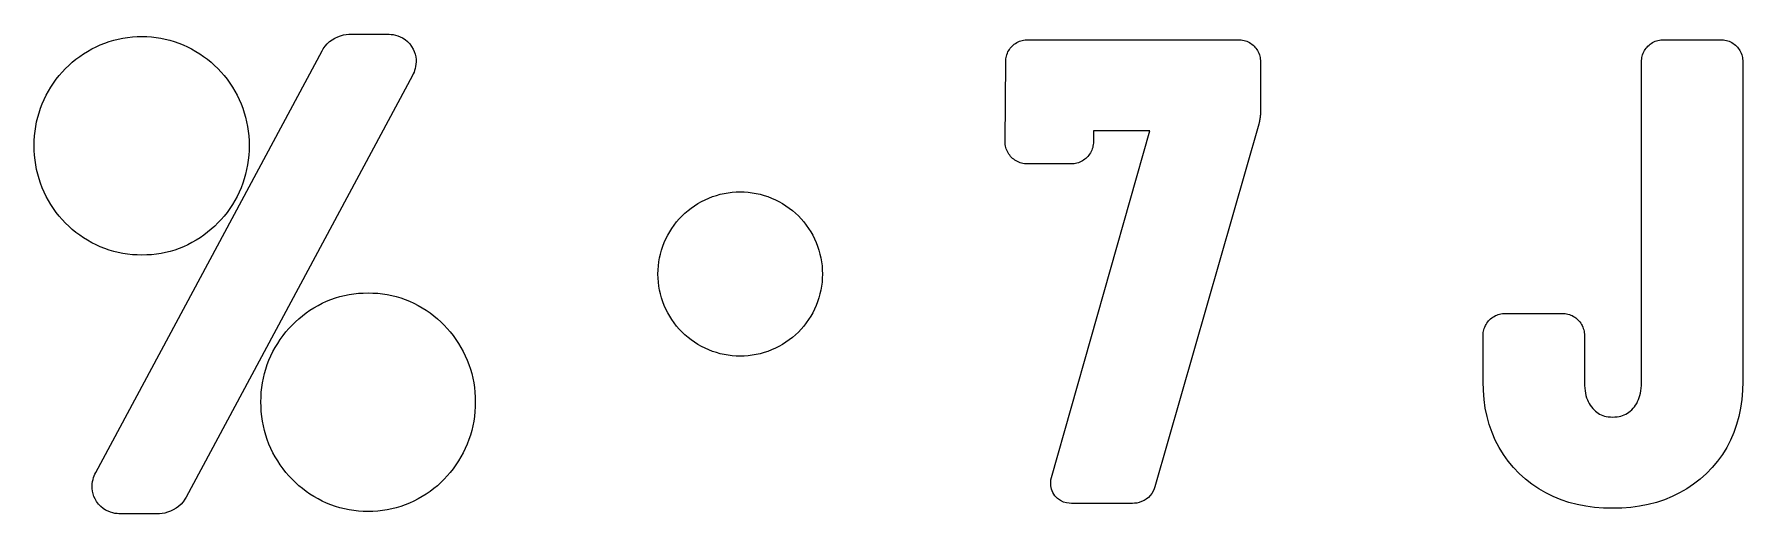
# Model space of a CAD drawing. Header units: millimetres. Extents: x -4.68 to 4.68, y 14.84 to 17.46.
import ezdxf

# ---------------------------------------------------------------- set-up
doc = ezdxf.new("R2010")
doc.units = ezdxf.units.MM

msp = doc.modelspace()

# ---------------------------------------------------------------- linework, layer by layer
for points in [[(-4.584, 17.1742), (-4.5698, 17.1959), (-4.5547, 17.2168), (-4.5389, 17.2369), (-4.5222, 17.2563), (-4.5047, 17.2749), (-4.4864, 17.2928), (-4.4673, 17.3098), (-4.4474, 17.326), (-4.4268, 17.3414), (-4.4055, 17.356), (-4.3834, 17.3697), (-4.3607, 17.3826), (-4.3375, 17.3943), (-4.3139, 17.405), (-4.2899, 17.4146), (-4.2655, 17.4231), (-4.2407, 17.4304), (-4.2157, 17.4366), (-4.1903, 17.4417), (-4.1646, 17.4456), (-4.1386, 17.4484), (-4.1124, 17.4501), (-4.0859, 17.4506), (-4.0599, 17.4501), (-4.0341, 17.4484), (-4.0085, 17.4456), (-3.9832, 17.4416), (-3.9581, 17.4365), (-3.9333, 17.4303), (-3.9089, 17.423), (-3.8847, 17.4145), (-3.8609, 17.4049), (-3.8375, 17.3943), (-3.8144, 17.3825), (-3.7918, 17.3697), (-3.7697, 17.356), (-3.7484, 17.3414), (-3.7278, 17.326), (-3.7079, 17.3098), (-3.6888, 17.2928), (-3.6705, 17.2749), (-3.653, 17.2563), (-3.6363, 17.2369), (-3.6205, 17.2168), (-3.6054, 17.1959), (-3.5912, 17.1742), (-3.5778, 17.1519), (-3.5653, 17.1289), (-3.5539, 17.1056), (-3.5435, 17.0818), (-3.5342, 17.0577), (-3.526, 17.0333), (-3.5189, 17.0085), (-3.5129, 16.9834), (-3.508, 16.958), (-3.5042, 16.9323), (-3.5015, 16.9064), (-3.4998, 16.8802), (-3.4993, 16.8538), (-3.4998, 16.8269), (-3.5014, 16.8003), (-3.5041, 16.774), (-3.5079, 16.748), (-3.5129, 16.7222), (-3.5189, 16.6968), (-3.526, 16.6718), (-3.5342, 16.6471), (-3.5435, 16.6228), (-3.5539, 16.5988), (-3.5653, 16.5754), (-3.5778, 16.5524), (-3.5912, 16.53), (-3.6053, 16.5085), (-3.6202, 16.4876), (-3.636, 16.4675), (-3.6525, 16.4481), (-3.6699, 16.4295), (-3.688, 16.4117), (-3.7068, 16.3947), (-3.7264, 16.3785), (-3.7468, 16.3631), (-3.7678, 16.3485), (-3.7896, 16.3347), (-3.8121, 16.3219), (-3.8351, 16.31), (-3.8586, 16.2993), (-3.8824, 16.2897), (-3.9067, 16.2812), (-3.9314, 16.2738), (-3.9564, 16.2676), (-3.9817, 16.2625), (-4.0073, 16.2586), (-4.0333, 16.2558), (-4.0594, 16.2541), (-4.0859, 16.2536), (-4.1124, 16.2541), (-4.1386, 16.2558), (-4.1646, 16.2586), (-4.1903, 16.2625), (-4.2157, 16.2676), (-4.2407, 16.2738), (-4.2655, 16.2811), (-4.2899, 16.2896), (-4.3139, 16.2992), (-4.3375, 16.3099), (-4.3607, 16.3216), (-4.3834, 16.3345), (-4.4055, 16.3482), (-4.4268, 16.3628), (-4.4474, 16.3782), (-4.4673, 16.3944), (-4.4864, 16.4114), (-4.5047, 16.4293), (-4.5222, 16.4479), (-4.5389, 16.4673), (-4.5547, 16.4874), (-4.5698, 16.5083), (-4.584, 16.53), (-4.5974, 16.5523), (-4.6099, 16.5754), (-4.6214, 16.5988), (-4.6317, 16.6228), (-4.641, 16.6471), (-4.6492, 16.6718), (-4.6564, 16.6968), (-4.6624, 16.7222), (-4.6673, 16.748), (-4.6711, 16.774), (-4.6738, 16.8003), (-4.6754, 16.8269), (-4.6759, 16.8538), (-4.6754, 16.8802), (-4.6738, 16.9064), (-4.671, 16.9323), (-4.6672, 16.958), (-4.6623, 16.9834), (-4.6563, 17.0085), (-4.6492, 17.0333), (-4.641, 17.0577), (-4.6317, 17.0818), (-4.6213, 17.1056), (-4.6099, 17.1289), (-4.5974, 17.1519)], [(-2.9542, 17.4635), (-2.942, 17.4639), (-2.7414, 17.4639), (-2.7327, 17.4636), (-2.722, 17.4628), (-2.7107, 17.4612), (-2.6987, 17.4587), (-2.6861, 17.455), (-2.6729, 17.4498), (-2.6593, 17.443), (-2.6457, 17.4342), (-2.6326, 17.4235), (-2.6205, 17.4109), (-2.61, 17.3969), (-2.6016, 17.3824), (-2.5954, 17.3681), (-2.5908, 17.354), (-2.5877, 17.3396), (-2.586, 17.3255), (-2.5856, 17.3118), (-2.5864, 17.2989), (-2.5881, 17.2867), (-2.5905, 17.2753), (-2.5936, 17.2647), (-2.597, 17.2548), (-2.6008, 17.2457), (-2.6051, 17.2366), (-3.8447, 14.9277), (-3.8506, 14.9171), (-3.8605, 14.9029), (-3.8721, 14.8895), (-3.8851, 14.8772), (-3.8994, 14.8665), (-3.9144, 14.8574), (-3.9299, 14.8501), (-3.9455, 14.8446), (-3.9608, 14.8406), (-3.9757, 14.838), (-3.9902, 14.8365), (-4.0024, 14.8361), (-4.203, 14.8361), (-4.2117, 14.8364), (-4.2224, 14.8372), (-4.2337, 14.8388), (-4.2457, 14.8413), (-4.2583, 14.845), (-4.2716, 14.8502), (-4.2851, 14.857), (-4.2987, 14.8658), (-4.3118, 14.8765), (-4.3239, 14.8891), (-4.3344, 14.9031), (-4.3428, 14.9176), (-4.349, 14.9319), (-4.3536, 14.946), (-4.3567, 14.9604), (-4.3584, 14.9745), (-4.3588, 14.9882), (-4.358, 15.0011), (-4.3563, 15.0133), (-4.3539, 15.0247), (-4.3508, 15.0353), (-4.3474, 15.0452), (-4.3436, 15.0543), (-4.3393, 15.0634), (-3.0997, 17.3723), (-3.0938, 17.3829), (-3.0839, 17.3971), (-3.0723, 17.4105), (-3.0593, 17.4228), (-3.045, 17.4335), (-3.03, 17.4426), (-3.0145, 17.4499), (-2.999, 17.4554), (-2.9836, 17.4594), (-2.9687, 17.462)], [(1.1175, 16.8433), (1.1152, 16.8356), (1.1124, 16.828), (1.109, 16.8206), (1.1052, 16.8135), (1.1009, 16.8067), (1.0963, 16.8003), (1.0913, 16.7943), (1.086, 16.7887), (1.0804, 16.7835), (1.0744, 16.7785), (1.068, 16.7738), (1.0612, 16.7696), (1.0541, 16.7657), (1.0467, 16.7624), (1.0391, 16.7595), (1.0314, 16.7573), (1.0236, 16.7555), (1.0158, 16.7543), (1.0081, 16.7536), (1.0017, 16.7534), (0.7579, 16.7534), (0.7515, 16.7536), (0.7438, 16.7543), (0.736, 16.7555), (0.7283, 16.7573), (0.7205, 16.7595), (0.7129, 16.7624), (0.7055, 16.7657), (0.6984, 16.7696), (0.6916, 16.7738), (0.6852, 16.7785), (0.6792, 16.7835), (0.6736, 16.7887), (0.6684, 16.7943), (0.6634, 16.8003), (0.6587, 16.8067), (0.6545, 16.8135), (0.6506, 16.8206), (0.6473, 16.828), (0.6445, 16.8356), (0.6422, 16.8433), (0.6404, 16.8511), (0.6392, 16.8589), (0.6385, 16.8666), (0.6383, 16.8733), (0.6417, 17.3143), (0.6419, 17.3204), (0.6426, 17.3281), (0.6438, 17.3359), (0.6456, 17.3437), (0.6479, 17.3514), (0.6507, 17.359), (0.654, 17.3664), (0.6579, 17.3735), (0.6621, 17.3803), (0.6668, 17.3867), (0.6718, 17.3927), (0.677, 17.3983), (0.6826, 17.4036), (0.6886, 17.4085), (0.695, 17.4132), (0.7018, 17.4175), (0.7089, 17.4213), (0.7163, 17.4247), (0.7239, 17.4275), (0.7317, 17.4298), (0.7394, 17.4315), (0.7472, 17.4327), (0.7549, 17.4334), (0.7613, 17.4336), (1.9163, 17.4336), (1.9227, 17.4334), (1.9304, 17.4327), (1.9382, 17.4315), (1.946, 17.4298), (1.9537, 17.4275), (1.9613, 17.4247), (1.9687, 17.4213), (1.9758, 17.4175), (1.9826, 17.4132), (1.989, 17.4085), (1.995, 17.4036), (2.0006, 17.3983), (2.0059, 17.3927), (2.0109, 17.3867), (2.0155, 17.3803), (2.0198, 17.3735), (2.0236, 17.3664), (2.027, 17.359), (2.0298, 17.3514), (2.0321, 17.3437), (2.0338, 17.3359), (2.035, 17.3281), (2.0357, 17.3204), (2.0359, 17.314), (2.0359, 17.0366), (2.0358, 17.0321), (2.0356, 17.027), (2.0352, 17.0221), (2.0347, 17.0173), (2.0341, 17.0124), (2.0334, 17.0074), (2.0327, 17.0023), (2.0318, 16.9971), (2.0309, 16.9916), (2.0299, 16.986), (2.0288, 16.9802), (2.027, 16.971), (1.4576, 14.9834), (1.4538, 14.9723), (1.4482, 14.9602), (1.4411, 14.9482), (1.4325, 14.9368), (1.4224, 14.9262), (1.4109, 14.9169), (1.3985, 14.9091), (1.3855, 14.903), (1.3723, 14.8986), (1.3591, 14.8956), (1.3463, 14.894), (1.3353, 14.8936), (1.0022, 14.8936), (0.9893, 14.8942), (0.974, 14.8964), (0.9577, 14.901), (0.9407, 14.9087), (0.9242, 14.9203), (0.9096, 14.9356), (0.8986, 14.9535), (0.8917, 14.9721), (0.8885, 14.99), (0.8879, 15.0065), (0.8892, 15.0216), (0.892, 15.0361), (1.4308, 16.9336), (1.1213, 16.9336), (1.1213, 16.873), (1.1211, 16.8666), (1.1204, 16.8589), (1.1192, 16.8511)], [(3.2607, 15.852), (3.2635, 15.8596), (3.2668, 15.867), (3.2707, 15.8741), (3.2749, 15.8809), (3.2796, 15.8873), (3.2846, 15.8933), (3.2898, 15.8989), (3.2954, 15.9042), (3.3014, 15.9091), (3.3078, 15.9138), (3.3146, 15.9181), (3.3217, 15.9219), (3.3291, 15.9253), (3.3367, 15.9281), (3.3445, 15.9304), (3.3522, 15.9321), (3.36, 15.9333), (3.3677, 15.934), (3.3741, 15.9342), (3.6893, 15.9342), (3.6957, 15.934), (3.7034, 15.9333), (3.7112, 15.9321), (3.719, 15.9304), (3.7267, 15.9281), (3.7343, 15.9253), (3.7417, 15.9219), (3.7488, 15.9181), (3.7556, 15.9138), (3.762, 15.9091), (3.768, 15.9042), (3.7736, 15.8989), (3.7789, 15.8933), (3.7839, 15.8873), (3.7885, 15.8809), (3.7928, 15.8741), (3.7966, 15.867), (3.8, 15.8596), (3.8028, 15.852), (3.8051, 15.8443), (3.8068, 15.8365), (3.808, 15.8287), (3.8087, 15.821), (3.8089, 15.8146), (3.8089, 15.5559), (3.8093, 15.5392), (3.8104, 15.5243), (3.8121, 15.5101), (3.8145, 15.4968), (3.8174, 15.4842), (3.821, 15.4724), (3.8251, 15.4612), (3.8298, 15.4507), (3.835, 15.4407), (3.8407, 15.4312), (3.8471, 15.4222), (3.8541, 15.4136), (3.8614, 15.4057), (3.8688, 15.3987), (3.8764, 15.3925), (3.8842, 15.3872), (3.8922, 15.3825), (3.9006, 15.3784), (3.9094, 15.3749), (3.9188, 15.372), (3.9288, 15.3696), (3.9396, 15.3679), (3.9512, 15.3668), (3.9635, 15.3664), (3.9759, 15.3668), (3.9875, 15.3679), (3.9984, 15.3696), (4.0086, 15.372), (4.0181, 15.375), (4.0272, 15.3785), (4.0358, 15.3827), (4.0441, 15.3874), (4.0521, 15.3929), (4.06, 15.3992), (4.0677, 15.4063), (4.0753, 15.4143), (4.0825, 15.423), (4.0891, 15.432), (4.095, 15.4415), (4.1003, 15.4514), (4.105, 15.4619), (4.1092, 15.473), (4.1128, 15.4847), (4.1159, 15.4972), (4.1183, 15.5104), (4.12, 15.5245), (4.1211, 15.5393), (4.1215, 15.556), (4.1215, 17.314), (4.1217, 17.3204), (4.1224, 17.3281), (4.1236, 17.3359), (4.1254, 17.3437), (4.1277, 17.3514), (4.1305, 17.359), (4.1338, 17.3664), (4.1377, 17.3735), (4.1419, 17.3803), (4.1466, 17.3867), (4.1516, 17.3927), (4.1568, 17.3983), (4.1624, 17.4036), (4.1684, 17.4085), (4.1748, 17.4132), (4.1816, 17.4175), (4.1887, 17.4213), (4.1961, 17.4247), (4.2037, 17.4275), (4.2115, 17.4298), (4.2192, 17.4315), (4.227, 17.4327), (4.2347, 17.4334), (4.2411, 17.4336), (4.5563, 17.4336), (4.5627, 17.4334), (4.5704, 17.4327), (4.5782, 17.4315), (4.586, 17.4298), (4.5937, 17.4275), (4.6013, 17.4247), (4.6087, 17.4213), (4.6158, 17.4175), (4.6226, 17.4132), (4.629, 17.4085), (4.635, 17.4036), (4.6406, 17.3983), (4.6459, 17.3927), (4.6509, 17.3867), (4.6555, 17.3803), (4.6598, 17.3735), (4.6636, 17.3664), (4.667, 17.359), (4.6698, 17.3514), (4.6721, 17.3437), (4.6738, 17.3359), (4.675, 17.3281), (4.6757, 17.3204), (4.6759, 17.314), (4.6759, 15.5607), (4.6746, 15.5118), (4.6706, 15.463), (4.6638, 15.4155), (4.6543, 15.3694), (4.6419, 15.3247), (4.6267, 15.2814), (4.6086, 15.2397), (4.5877, 15.1996), (4.5639, 15.1612), (4.5374, 15.1246), (4.5082, 15.0899), (4.4763, 15.057), (4.4423, 15.0265), (4.4065, 14.9985), (4.369, 14.9732), (4.3298, 14.9506), (4.289, 14.9306), (4.2466, 14.9134), (4.2028, 14.8989), (4.1575, 14.8871), (4.111, 14.878), (4.0631, 14.8715), (4.0139, 14.8677), (3.9635, 14.8664), (3.9131, 14.8677), (3.864, 14.8715), (3.8162, 14.878), (3.7696, 14.8871), (3.7245, 14.8989), (3.6808, 14.9134), (3.6385, 14.9307), (3.5978, 14.9506), (3.5588, 14.9733), (3.5215, 14.9987), (3.4859, 15.0267), (3.4522, 15.0573), (3.4206, 15.0901), (3.3916, 15.1249), (3.3654, 15.1615), (3.3418, 15.1999), (3.3211, 15.24), (3.3032, 15.2817), (3.2882, 15.3249), (3.2759, 15.3696), (3.2665, 15.4157), (3.2598, 15.4631), (3.2558, 15.5118), (3.2545, 15.5608), (3.2545, 15.8146), (3.2547, 15.821), (3.2554, 15.8287), (3.2566, 15.8365), (3.2584, 15.8443)], [(-0.3703, 16.0622), (-0.3752, 16.0407), (-0.3811, 16.0194), (-0.388, 15.9984), (-0.3959, 15.9778), (-0.4049, 15.9576), (-0.4148, 15.9379), (-0.4257, 15.9187), (-0.4375, 15.9), (-0.4502, 15.8819), (-0.4638, 15.8645), (-0.4783, 15.8478), (-0.4935, 15.8318), (-0.5095, 15.8166), (-0.5262, 15.8021), (-0.5436, 15.7886), (-0.5617, 15.7758), (-0.5803, 15.764), (-0.5996, 15.7531), (-0.6193, 15.7432), (-0.6395, 15.7343), (-0.6601, 15.7263), (-0.6811, 15.7194), (-0.7023, 15.7135), (-0.7239, 15.7086), (-0.7457, 15.7049), (-0.7676, 15.7022), (-0.7896, 15.7005), (-0.8117, 15.7), (-0.8338, 15.7005), (-0.8558, 15.7022), (-0.8777, 15.7049), (-0.8995, 15.7086), (-0.921, 15.7135), (-0.9423, 15.7194), (-0.9633, 15.7263), (-0.9839, 15.7343), (-1.0041, 15.7432), (-1.0238, 15.7531), (-1.043, 15.764), (-1.0617, 15.7758), (-1.0798, 15.7886), (-1.0972, 15.8021), (-1.1139, 15.8166), (-1.1299, 15.8318), (-1.1451, 15.8478), (-1.1595, 15.8645), (-1.1731, 15.8819), (-1.1858, 15.9), (-1.1977, 15.9187), (-1.2086, 15.9379), (-1.2185, 15.9576), (-1.2274, 15.9778), (-1.2354, 15.9984), (-1.2423, 16.0194), (-1.2482, 16.0407), (-1.253, 16.0622), (-1.2568, 16.084), (-1.2595, 16.1059), (-1.2611, 16.1279), (-1.2617, 16.15), (-1.2611, 16.1721), (-1.2595, 16.1941), (-1.2568, 16.216), (-1.253, 16.2378), (-1.2482, 16.2593), (-1.2423, 16.2806), (-1.2354, 16.3016), (-1.2274, 16.3222), (-1.2185, 16.3424), (-1.2086, 16.3621), (-1.1977, 16.3813), (-1.1858, 16.4), (-1.1731, 16.4181), (-1.1595, 16.4355), (-1.1451, 16.4522), (-1.1299, 16.4682), (-1.1139, 16.4834), (-1.0972, 16.4979), (-1.0798, 16.5114), (-1.0617, 16.5242), (-1.043, 16.536), (-1.0238, 16.5469), (-1.0041, 16.5568), (-0.9839, 16.5657), (-0.9633, 16.5737), (-0.9423, 16.5806), (-0.921, 16.5865), (-0.8995, 16.5914), (-0.8777, 16.5951), (-0.8558, 16.5978), (-0.8338, 16.5995), (-0.8117, 16.6), (-0.7896, 16.5995), (-0.7676, 16.5978), (-0.7457, 16.5951), (-0.7239, 16.5914), (-0.7023, 16.5865), (-0.6811, 16.5806), (-0.6601, 16.5737), (-0.6395, 16.5657), (-0.6193, 16.5568), (-0.5996, 16.5469), (-0.5803, 16.536), (-0.5617, 16.5242), (-0.5436, 16.5114), (-0.5262, 16.4979), (-0.5095, 16.4834), (-0.4935, 16.4682), (-0.4783, 16.4522), (-0.4638, 16.4355), (-0.4502, 16.4181), (-0.4375, 16.4), (-0.4257, 16.3813), (-0.4148, 16.3621), (-0.4049, 16.3424), (-0.3959, 16.3222), (-0.388, 16.3016), (-0.3811, 16.2806), (-0.3752, 16.2593), (-0.3703, 16.2378), (-0.3666, 16.216), (-0.3639, 16.1941), (-0.3622, 16.1721), (-0.3617, 16.15), (-0.3622, 16.1279), (-0.3639, 16.1059), (-0.3666, 16.084)], [(-3.4082, 15.6291), (-3.4, 15.6535), (-3.3907, 15.6776), (-3.3803, 15.7014), (-3.3689, 15.7247), (-3.3564, 15.7477), (-3.343, 15.77), (-3.3289, 15.7915), (-3.314, 15.8124), (-3.2982, 15.8325), (-3.2817, 15.8519), (-3.2644, 15.8705), (-3.2463, 15.8883), (-3.2274, 15.9053), (-3.2078, 15.9215), (-3.1874, 15.9369), (-3.1664, 15.9515), (-3.1446, 15.9653), (-3.1221, 15.9781), (-3.0991, 15.99), (-3.0756, 16.0007), (-3.0518, 16.0103), (-3.0275, 16.0188), (-3.0029, 16.0262), (-2.9779, 16.0324), (-2.9525, 16.0375), (-2.9269, 16.0414), (-2.901, 16.0442), (-2.8748, 16.0459), (-2.8483, 16.0464), (-2.8218, 16.0459), (-2.7957, 16.0442), (-2.7697, 16.0414), (-2.7441, 16.0375), (-2.7188, 16.0324), (-2.6938, 16.0262), (-2.6691, 16.0188), (-2.6448, 16.0103), (-2.621, 16.0007), (-2.5975, 15.99), (-2.5745, 15.9781), (-2.552, 15.9653), (-2.5302, 15.9515), (-2.5092, 15.9369), (-2.4888, 15.9215), (-2.4692, 15.9053), (-2.4504, 15.8883), (-2.4323, 15.8705), (-2.4149, 15.8519), (-2.3984, 15.8325), (-2.3826, 15.8124), (-2.3677, 15.7915), (-2.3536, 15.77), (-2.3402, 15.7477), (-2.3277, 15.7247), (-2.3163, 15.7014), (-2.3059, 15.6776), (-2.2966, 15.6535), (-2.2884, 15.6291), (-2.2813, 15.6043), (-2.2753, 15.5792), (-2.2704, 15.5538), (-2.2666, 15.5281), (-2.2639, 15.5022), (-2.2622, 15.476), (-2.2617, 15.4496), (-2.2622, 15.4227), (-2.2638, 15.3961), (-2.2665, 15.3698), (-2.2703, 15.3438), (-2.2753, 15.318), (-2.2813, 15.2926), (-2.2884, 15.2676), (-2.2966, 15.2429), (-2.3059, 15.2186), (-2.3163, 15.1946), (-2.3277, 15.1712), (-2.3402, 15.1482), (-2.3536, 15.1258), (-2.3677, 15.1043), (-2.3826, 15.0834), (-2.3984, 15.0633), (-2.4149, 15.0439), (-2.4323, 15.0253), (-2.4504, 15.0075), (-2.4692, 14.9905), (-2.4888, 14.9743), (-2.5092, 14.9589), (-2.5302, 14.9443), (-2.552, 14.9305), (-2.5745, 14.9177), (-2.5975, 14.9058), (-2.621, 14.8951), (-2.6448, 14.8855), (-2.6691, 14.877), (-2.6938, 14.8696), (-2.7188, 14.8634), (-2.7441, 14.8583), (-2.7697, 14.8544), (-2.7957, 14.8516), (-2.8218, 14.8499), (-2.8483, 14.8494), (-2.8748, 14.8499), (-2.901, 14.8516), (-2.9269, 14.8544), (-2.9525, 14.8583), (-2.9779, 14.8634), (-3.0029, 14.8696), (-3.0275, 14.877), (-3.0518, 14.8855), (-3.0756, 14.8951), (-3.0991, 14.9058), (-3.1221, 14.9177), (-3.1446, 14.9305), (-3.1664, 14.9443), (-3.1874, 14.9589), (-3.2078, 14.9743), (-3.2274, 14.9905), (-3.2463, 15.0075), (-3.2644, 15.0253), (-3.2817, 15.0439), (-3.2982, 15.0633), (-3.314, 15.0834), (-3.3289, 15.1043), (-3.343, 15.1258), (-3.3564, 15.1482), (-3.3689, 15.1712), (-3.3804, 15.1946), (-3.3907, 15.2186), (-3.4, 15.2429), (-3.4082, 15.2676), (-3.4154, 15.2926), (-3.4214, 15.318), (-3.4263, 15.3438), (-3.4301, 15.3698), (-3.4328, 15.3961), (-3.4344, 15.4227), (-3.4349, 15.4496), (-3.4344, 15.476), (-3.4328, 15.5022), (-3.43, 15.5281), (-3.4262, 15.5538), (-3.4213, 15.5792), (-3.4153, 15.6043)]]:
    msp.add_lwpolyline(points, close=True)

doc.saveas('drawing.dxf')
